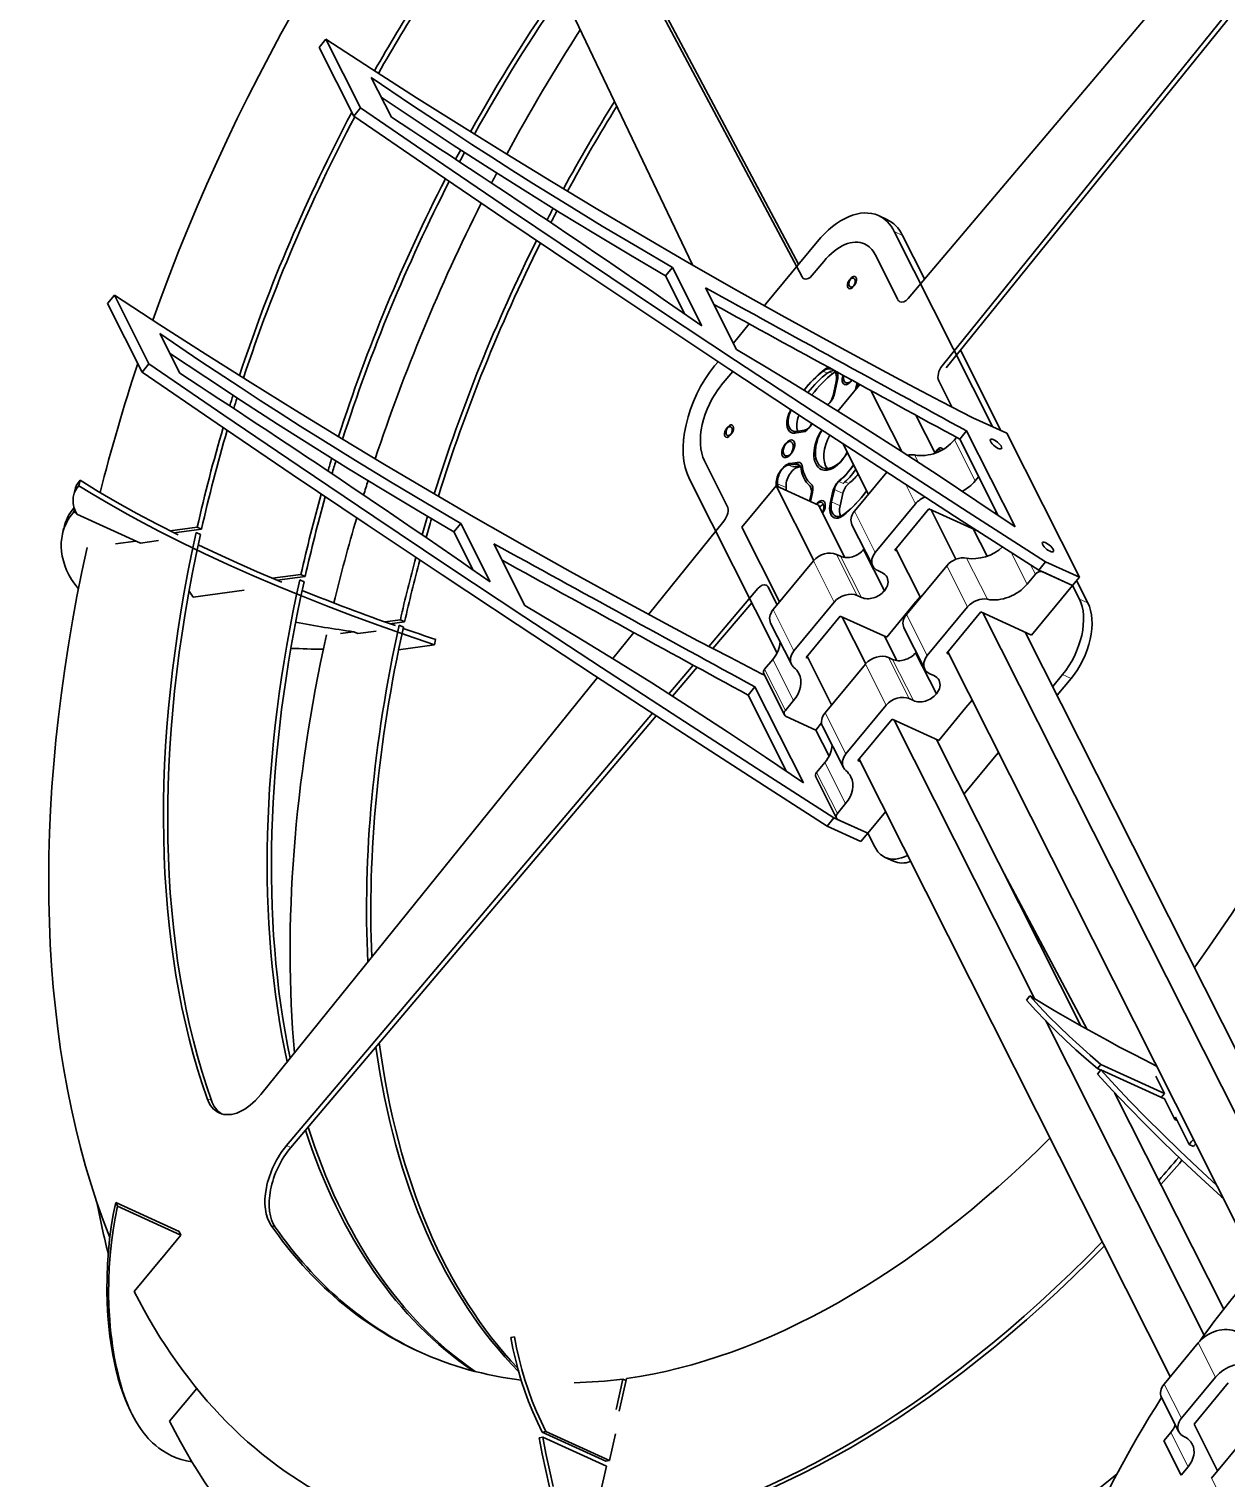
# Model space of a CAD drawing. Extents: x 95 to 1141, y 12 to 831.
# Drawn here: x 134.2 to 204.2, y 281 to 365.7 of the extents above; entities that cross this region are included whole.
import ezdxf

# ---------------------------------------------------------------- set-up
doc = ezdxf.new("R2010")
doc.units = 0

msp = doc.modelspace()

# ---------------------------------------------------------------- linework, layer by layer
at = {"color": 7, "lineweight": 35}
for p, q in [((185.598, 349.931), (213.15, 382.493)), ((187.585, 345.989), (214.654, 379.509)), ((187.832, 345.877), (214.901, 379.397)), ((179.404, 351.194), (166.137, 376.106)), ((179.202, 351.926), (166.384, 375.993)), ((172.999, 351.891), (163.168, 372.515)), ((189.977, 331.555), (208.154, 295.492)), ((192.449, 330.428), (209.391, 296.816)), ((187.918, 329.27), (206.105, 293.186)), ((167.455, 327.771), (147.773, 303.398)), ((170.656, 325.681), (149.277, 300.415)), ((170.877, 325.538), (149.524, 300.302)), ((182.732, 322.997), (200.92, 286.913)), ((193.648, 307.71), (202.949, 289.257))]:
    msp.add_line(p, q, dxfattribs=at)
at = {"color": 7, "lineweight": 35, "ltscale": 0.015652}
for p, q in [((151.185, 364.591), (151.584, 365.074)), ((171.427, 351.255), (171.826, 351.738)), ((138.82, 349.631), (139.219, 350.114)), ((140.841, 345.622), (141.24, 346.104)), ((188.619, 341.702), (189.018, 342.185)), ((159.062, 336.295), (159.461, 336.778)), ((193.235, 334.056), (193.634, 334.539)), ((176.254, 326.743), (176.653, 327.225)), ((180.87, 319.096), (181.269, 319.579)), ((182.848, 318.195), (183.247, 318.677)), ((200.947, 283.651), (200.548, 283.169)), ((201.958, 281.647), (201.559, 281.164))]:
    msp.add_line(p, q, dxfattribs=at)
at = {"color": 7, "lineweight": 35, "ltscale": 0.112246}
for p, q in [((151.584, 365.074), (153.605, 361.064)), ((139.219, 350.114), (141.24, 346.104)), ((138.82, 349.631), (140.841, 345.622))]:
    msp.add_line(p, q, dxfattribs=at)
at = {"color": 7, "lineweight": 35, "ltscale": 0.112247}
msp.add_line((151.185, 364.591), (153.206, 360.582), dxfattribs=at)
at = {"color": 7, "lineweight": 35, "ltscale": 0.065008}
for p, q in [((154.233, 362.841), (155.403, 360.519)), ((141.867, 347.882), (143.038, 345.56))]:
    msp.add_line(p, q, dxfattribs=at)
at = {"color": 7, "lineweight": 35, "ltscale": 0.015653}
for p, q in [((153.206, 360.582), (153.605, 361.064)), ((195.213, 333.154), (195.612, 333.637))]:
    msp.add_line(p, q, dxfattribs=at)
at = {"color": 7, "lineweight": 35, "ltscale": 0.013586}
for p, q in [((183.869, 354.771), (184.363, 354.546)), ((184.259, 317.262), (184.754, 317.037))]:
    msp.add_line(p, q, dxfattribs=at)
at = {"color": 7, "lineweight": 35, "ltscale": 0.117391}
msp.add_line((180.279, 353.229), (177.288, 349.609), dxfattribs=at)
at = {"color": 7, "lineweight": 13, "ltscale": 0.013586}
for p, q in [((184.786, 353.841), (185.281, 353.615)), ((177.977, 339.103), (178.471, 338.877)), ((181.133, 338.037), (181.628, 337.812)), ((181.293, 338.755), (181.788, 338.53)), ((195.614, 332.359), (196.108, 332.134)), ((194.63, 327.942), (195.124, 327.716))]:
    msp.add_line(p, q, dxfattribs=at)
at = {"color": 7, "lineweight": 35, "ltscale": 0.319275}
msp.add_line((184.786, 353.841), (190.535, 342.437), dxfattribs=at)
at = {"color": 7, "lineweight": 35, "ltscale": 0.071217}
msp.add_line((185.281, 353.615), (186.563, 351.072), dxfattribs=at)
at = {"color": 7, "lineweight": 35, "ltscale": 0.073907}
for p, q in [((185.004, 349.858), (183.673, 352.498)), ((175.032, 337.793), (173.701, 340.433))]:
    msp.add_line(p, q, dxfattribs=at)
at = {"color": 7, "lineweight": 35, "ltscale": 0.095409}
for p, q in [((171.826, 351.738), (173.544, 348.33)), ((159.461, 336.778), (161.178, 333.37))]:
    msp.add_line(p, q, dxfattribs=at)
at = {"color": 7, "lineweight": 35, "ltscale": 0.026165}
msp.add_line((180.002, 351.283), (180.669, 352.09), dxfattribs=at)
at = {"color": 7, "lineweight": 35, "ltscale": 0.062743}
for p, q in [((171.427, 351.255), (172.557, 349.014)), ((159.062, 336.295), (160.191, 334.054))]:
    msp.add_line(p, q, dxfattribs=at)
at = {"color": 7, "lineweight": 35, "ltscale": 0.101021}
for p, q in [((173.756, 350.554), (175.574, 346.946)), ((161.39, 335.594), (163.209, 331.986))]:
    msp.add_line(p, q, dxfattribs=at)
at = {"color": 7, "lineweight": 35, "ltscale": 0.003441}
msp.add_line((177.2, 349.503), (177.288, 349.609), dxfattribs=at)
at = {"color": 7, "lineweight": 35, "ltscale": 0.036608}
msp.add_line((175.389, 347.313), (176.322, 348.441), dxfattribs=at)
at = {"color": 7, "lineweight": 35, "ltscale": 0.131422}
msp.add_line((188.663, 346.906), (191.029, 342.211), dxfattribs=at)
at = {"color": 7, "lineweight": 35, "ltscale": 0.007894}
msp.add_line((174.296, 345.99), (174.497, 346.233), dxfattribs=at)
at = {"color": 7, "lineweight": 35, "ltscale": 0.026164}
msp.add_line((175.352, 345.658), (174.685, 344.851), dxfattribs=at)
at = {"color": 7, "lineweight": 13, "ltscale": 0.006793}
for p, q in [((180.632, 345.674), (180.879, 345.562)), ((178.62, 340.193), (178.867, 340.08)), ((144.638, 303.173), (144.885, 303.06)), ((149.277, 300.415), (149.524, 300.302))]:
    msp.add_line(p, q, dxfattribs=at)
at = {"color": 7, "lineweight": 13, "ltscale": 0.005691}
msp.add_line((181.004, 345.643), (181.211, 345.548), dxfattribs=at)
at = {"color": 7, "lineweight": 35, "ltscale": 0.018397}
for p, q in [((181.218, 344.251), (181.378, 344.97)), ((181.463, 345.069), (181.303, 344.35)), ((181.048, 337.938), (181.208, 338.656)), ((181.133, 338.037), (181.293, 338.755)), ((181.628, 337.812), (181.788, 338.53))]:
    msp.add_line(p, q, dxfattribs=at)
at = {"color": 7, "lineweight": 35, "ltscale": 0.050283}
msp.add_line((181.499, 343.348), (182.78, 344.898), dxfattribs=at)
at = {"color": 7, "lineweight": 35, "ltscale": 0.009964}
msp.add_line((182.532, 344.598), (182.619, 344.987), dxfattribs=at)
at = {"color": 7, "lineweight": 35, "ltscale": 0.006526}
msp.add_line((182.618, 344.702), (182.674, 344.957), dxfattribs=at)
at = {"color": 7, "lineweight": 35, "ltscale": 0.042652}
msp.add_line((187.395, 345.114), (188.163, 343.591), dxfattribs=at)
at = {"color": 7, "lineweight": 35, "ltscale": 0.099757}
msp.add_line((183.431, 344.542), (185.227, 340.979), dxfattribs=at)
at = {"color": 7, "lineweight": 35, "ltscale": 0.061946}
msp.add_line((186.061, 343.102), (187.176, 340.889), dxfattribs=at)
at = {"color": 7, "lineweight": 35, "ltscale": 0.012326}
for p, q in [((179.545, 342.224), (179.056, 342.157)), ((178.972, 342.058), (179.46, 342.124))]:
    msp.add_line(p, q, dxfattribs=at)
at = {"color": 7, "lineweight": 35, "ltscale": 0.157144}
for p, q in [((189.018, 342.185), (191.848, 336.572)), ((176.653, 327.225), (179.482, 321.612))]:
    msp.add_line(p, q, dxfattribs=at)
at = {"color": 7, "lineweight": 35, "ltscale": 0.054343}
for p, q in [((189.39, 342.958), (191.368, 342.057)), ((195.612, 333.637), (193.634, 334.539)), ((183.247, 318.677), (181.269, 319.579)), ((182.848, 318.195), (180.87, 319.096))]:
    msp.add_line(p, q, dxfattribs=at)
at = {"color": 7, "lineweight": 35, "ltscale": 0.083454}
msp.add_line((181.778, 341.452), (183.28, 338.471), dxfattribs=at)
at = {"color": 7, "lineweight": 35, "ltscale": 0.00467}
msp.add_line((188.423, 341.81), (188.304, 341.666), dxfattribs=at)
at = {"color": 7, "lineweight": 13, "ltscale": 0.067348}
for p, q in [((189.517, 339.26), (188.304, 341.666)), ((183.68, 335.082), (182.468, 337.487)), ((182.622, 332.566), (181.41, 334.972)), ((182.869, 332.454), (181.657, 334.859)), ((190.234, 332.347), (189.022, 334.753)), ((189.074, 331.904), (187.862, 334.31)), ((186.718, 329.054), (185.506, 331.46)), ((178.911, 326.43), (177.699, 328.835)), ((185.66, 326.539), (184.448, 328.945)), ((185.908, 326.426), (184.695, 328.832)), ((181.949, 320.402), (180.737, 322.808))]:
    msp.add_line(p, q, dxfattribs=at)
at = {"color": 7, "lineweight": 35, "ltscale": 0.12496}
msp.add_line((188.619, 341.702), (190.869, 337.239), dxfattribs=at)
at = {"color": 7, "lineweight": 35, "ltscale": 0.235717}
msp.add_line((191.368, 342.057), (195.612, 333.637), dxfattribs=at)
at = {"color": 7, "lineweight": 13, "ltscale": 0.012196}
msp.add_line((186.203, 340.345), (185.984, 340.78), dxfattribs=at)
at = {"color": 7, "lineweight": 35, "ltscale": 0.010678}
for p, q in [((178.62, 340.193), (179.043, 340.25)), ((178.704, 340.292), (179.128, 340.349))]:
    msp.add_line(p, q, dxfattribs=at)
at = {"color": 7, "lineweight": 35, "ltscale": 0.010579}
msp.add_line((178.867, 340.08), (179.286, 340.137), dxfattribs=at)
at = {"color": 7, "lineweight": 13, "ltscale": 0.00662}
msp.add_line((179.043, 340.25), (179.284, 340.14), dxfattribs=at)
at = {"color": 7, "lineweight": 13, "ltscale": 0.002727}
msp.add_line((179.1, 340.112), (179.199, 340.066), dxfattribs=at)
at = {"color": 7, "lineweight": 35, "ltscale": 0.002915}
msp.add_line((179.199, 340.066), (179.314, 340.082), dxfattribs=at)
at = {"color": 7, "lineweight": 35, "ltscale": 0.07414}
msp.add_line((182.468, 337.487), (184.357, 339.773), dxfattribs=at)
at = {"color": 7, "lineweight": 35, "ltscale": 0.008001}
for p, q in [((137.141, 338.986), (137.21, 339.299)), ((136.829, 338.393), (136.898, 338.706))]:
    msp.add_line(p, q, dxfattribs=at)
at = {"color": 7, "lineweight": 35, "ltscale": 0.284503}
msp.add_line((172.82, 339.364), (177.942, 329.201), dxfattribs=at)
at = {"color": 7, "lineweight": 35, "ltscale": 0.078261}
for p, q in [((175.893, 336.566), (177.887, 338.979)), ((186.815, 337.639), (184.821, 335.226)), ((179.635, 328.953), (181.63, 331.365)), ((189.853, 331.612), (187.859, 329.199)), ((182.673, 322.925), (184.668, 325.338)), ((202.559, 288.896), (200.565, 286.483)), ((203.57, 286.892), (201.575, 284.479)), ((204.312, 286.554), (202.317, 284.141)), ((205.329, 283.402), (203.335, 280.989))]:
    msp.add_line(p, q, dxfattribs=at)
at = {"color": 7, "lineweight": 35, "ltscale": 0.067929}
msp.add_line((180.36, 337.852), (177.887, 338.979), dxfattribs=at)
at = {"color": 7, "lineweight": 35, "ltscale": 0.122322}
msp.add_line((177.887, 338.979), (180.09, 334.61), dxfattribs=at)
at = {"color": 7, "lineweight": 13, "ltscale": 0.006792}
for p, q in [((181.553, 339.236), (181.801, 339.123)), ((148.376, 295.757), (148.623, 295.644))]:
    msp.add_line(p, q, dxfattribs=at)
at = {"color": 7, "lineweight": 13, "ltscale": 0.006178}
msp.add_line((181.908, 339.212), (182.133, 339.11), dxfattribs=at)
at = {"color": 7, "lineweight": 13, "ltscale": 0.031276}
msp.add_line((186.036, 337.932), (185.473, 339.049), dxfattribs=at)
at = {"color": 7, "lineweight": 35, "ltscale": 0.008137}
msp.add_line((189.724, 339.511), (189.517, 339.26), dxfattribs=at)
at = {"color": 7, "lineweight": 35, "ltscale": 0.010164}
msp.add_line((179.934, 338.483), (179.845, 338.086), dxfattribs=at)
at = {"color": 7, "lineweight": 35, "ltscale": 0.013365}
msp.add_line((180.018, 338.582), (179.902, 338.06), dxfattribs=at)
at = {"color": 7, "lineweight": 35, "ltscale": 0.092447}
for p, q in [((183.68, 335.082), (186.036, 337.932)), ((180.074, 334.592), (177.718, 331.741)), ((185.506, 331.46), (187.862, 334.31)), ((186.718, 329.054), (189.074, 331.904)), ((183.112, 328.564), (180.756, 325.714))]:
    msp.add_line(p, q, dxfattribs=at)
at = {"color": 7, "lineweight": 35, "ltscale": 0.004661}
msp.add_line((136.85, 337.451), (136.891, 337.633), dxfattribs=at)
at = {"color": 7, "lineweight": 35, "ltscale": 0.004017}
msp.add_line((136.996, 337.384), (136.85, 337.451), dxfattribs=at)
at = {"color": 7, "lineweight": 35, "ltscale": 0.101893}
for p, q in [((140.736, 335.633), (137.028, 337.323)), ((200.58, 303.469), (196.872, 305.159)), ((200.582, 303.147), (196.873, 304.838)), ((143.008, 295.393), (139.299, 297.084)), ((143.109, 295.192), (139.4, 296.883)), ((167.934, 281.982), (164.226, 283.672)), ((167.971, 281.684), (164.262, 283.375)), ((168.147, 282.011), (164.438, 283.701))]:
    msp.add_line(p, q, dxfattribs=at)
at = {"color": 7, "lineweight": 35, "ltscale": 0.085665}
msp.add_line((180.36, 337.852), (181.902, 334.792), dxfattribs=at)
at = {"color": 7, "lineweight": 35, "ltscale": 0.078898}
msp.add_line((186.815, 337.639), (189.687, 336.33), dxfattribs=at)
at = {"color": 7, "lineweight": 35, "ltscale": 0.081036}
msp.add_line((186.939, 337.583), (188.398, 334.688), dxfattribs=at)
at = {"color": 7, "lineweight": 35, "ltscale": 0.003084}
msp.add_line((190.677, 337.369), (190.756, 337.465), dxfattribs=at)
at = {"color": 7, "lineweight": 35, "ltscale": 0.008}
for p, q in [((136.185, 336.162), (136.254, 336.474)), ((157.924, 329.683), (157.993, 329.995))]:
    msp.add_line(p, q, dxfattribs=at)
at = {"color": 7, "lineweight": 35, "ltscale": 0.040094}
msp.add_line((144.065, 336.559), (142.476, 336.343), dxfattribs=at)
at = {"color": 7, "lineweight": 35, "ltscale": 0.04058}
msp.add_line((144.313, 336.446), (142.704, 336.228), dxfattribs=at)
at = {"color": 7, "lineweight": 35, "ltscale": 0.006793}
for p, q in [((143.996, 336.246), (144.243, 336.134)), ((150.123, 333.797), (150.37, 333.685)), ((183.828, 334.025), (184.075, 333.912)), ((150.053, 333.485), (150.3, 333.372)), ((182.622, 332.566), (182.869, 332.454)), ((155.933, 331.149), (156.18, 331.036)), ((153.453, 330.338), (153.206, 330.45)), ((186.866, 327.998), (187.113, 327.885)), ((185.66, 326.539), (185.908, 326.426))]:
    msp.add_line(p, q, dxfattribs=at)
at = {"color": 7, "lineweight": 35, "ltscale": 0.006792}
for p, q in [((144.065, 336.559), (144.313, 336.446)), ((181.41, 334.972), (181.657, 334.859)), ((155.863, 330.836), (156.11, 330.723)), ((184.448, 328.945), (184.695, 328.832)), ((202.027, 300.479), (202.274, 300.366))]:
    msp.add_line(p, q, dxfattribs=at)
at = {"color": 7, "lineweight": 35, "ltscale": 0.175286}
msp.add_line((174.842, 336.918), (170.437, 331.464), dxfattribs=at)
at = {"color": 7, "lineweight": 35, "ltscale": 0.122311}
msp.add_line((175.893, 336.566), (178.095, 332.197), dxfattribs=at)
at = {"color": 7, "lineweight": 35, "ltscale": 0.067347}
for p, q in [((183.533, 334.299), (182.321, 336.704)), ((178.38, 325.585), (177.167, 327.99))]:
    msp.add_line(p, q, dxfattribs=at)
at = {"color": 7, "lineweight": 35, "ltscale": 0.044613}
msp.add_line((189.411, 336.455), (190.214, 334.862), dxfattribs=at)
at = {"color": 7, "lineweight": 35, "ltscale": 0.030176}
msp.add_line((139.284, 335.587), (140.48, 335.749), dxfattribs=at)
at = {"color": 7, "lineweight": 35, "ltscale": 0.026803}
for p, q in [((141.799, 335.777), (140.736, 335.633)), ((154.516, 330.482), (153.453, 330.338))]:
    msp.add_line(p, q, dxfattribs=at)
at = {"color": 7, "lineweight": 13, "ltscale": 0.067347}
for p, q in [((181.287, 332.186), (180.074, 334.592)), ((178.931, 329.336), (177.718, 331.741)), ((178.43, 325.848), (177.218, 328.253)), ((184.325, 326.159), (183.112, 328.564)), ((181.969, 323.308), (180.756, 325.714)), ((181.468, 319.82), (180.256, 322.226))]:
    msp.add_line(p, q, dxfattribs=at)
at = {"color": 7, "lineweight": 35, "ltscale": 0.067348}
for p, q in [((184.214, 332.845), (183.001, 335.251)), ((178.779, 328.548), (177.567, 330.953)), ((186.571, 328.271), (185.359, 330.677)), ((187.252, 326.817), (186.04, 329.223)), ((181.818, 322.52), (180.605, 324.926)), ((181.418, 319.557), (180.205, 321.963))]:
    msp.add_line(p, q, dxfattribs=at)
at = {"color": 7, "lineweight": 35, "ltscale": 0.003396}
for p, q in [((184.944, 335.17), (184.821, 335.226)), ((179.635, 328.953), (179.759, 328.896)), ((187.982, 329.142), (187.859, 329.199))]:
    msp.add_line(p, q, dxfattribs=at)
at = {"color": 7, "lineweight": 35, "ltscale": 0.079913}
for p, q in [((184.88, 335.298), (186.318, 332.443)), ((179.694, 329.024), (181.133, 326.17))]:
    msp.add_line(p, q, dxfattribs=at)
at = {"color": 7, "lineweight": 13, "ltscale": 0.051996}
msp.add_line((192.555, 333.233), (191.619, 335.09), dxfattribs=at)
at = {"color": 7, "lineweight": 35, "ltscale": 0.041748}
msp.add_line((150.123, 333.797), (148.468, 333.573), dxfattribs=at)
at = {"color": 7, "lineweight": 35, "ltscale": 0.041358}
msp.add_line((150.37, 333.685), (148.731, 333.462), dxfattribs=at)
at = {"color": 7, "lineweight": 35, "ltscale": 0.018879}
for p, q in [((193.036, 333.815), (192.555, 333.233)), ((177.218, 328.253), (177.699, 328.835)), ((180.256, 322.226), (180.737, 322.808))]:
    msp.add_line(p, q, dxfattribs=at)
at = {"color": 7, "lineweight": 13, "ltscale": 0.015224}
msp.add_line((193.036, 333.815), (192.762, 334.359), dxfattribs=at)
at = {"color": 7, "lineweight": 35, "ltscale": 0.054344}
msp.add_line((195.213, 333.154), (193.235, 334.056), dxfattribs=at)
at = {"color": 7, "lineweight": 35, "ltscale": 0.04755}
for p, q in [((195.213, 333.154), (193.482, 333.943)), ((180.209, 324.705), (178.478, 325.494)), ((183.247, 318.677), (181.516, 319.466))]:
    msp.add_line(p, q, dxfattribs=at)
at = {"color": 7, "lineweight": 35, "ltscale": 0.010858}
msp.add_line((143.819, 332.467), (143.58, 332.829), dxfattribs=at)
at = {"color": 7, "lineweight": 35, "ltscale": 0.075049}
msp.add_line((146.793, 332.871), (143.819, 332.467), dxfattribs=at)
at = {"color": 7, "lineweight": 35, "ltscale": 0.110962}
msp.add_line((176.829, 332.977), (173.962, 329.588), dxfattribs=at)
at = {"color": 7, "lineweight": 35, "ltscale": 0.028969}
msp.add_line((177.423, 333.05), (177.944, 332.015), dxfattribs=at)
at = {"color": 7, "lineweight": 35, "ltscale": 0.093913}
msp.add_line((192.82, 330.259), (195.213, 333.154), dxfattribs=at)
at = {"color": 7, "lineweight": 35, "ltscale": 0.022255}
msp.add_line((195.213, 333.154), (195.614, 332.359), dxfattribs=at)
at = {"color": 7, "lineweight": 35, "ltscale": 0.036581}
msp.add_line((195.45, 333.441), (196.108, 332.134), dxfattribs=at)
at = {"color": 7, "lineweight": 35, "ltscale": 0.087576}
msp.add_line((176.462, 332.138), (174.199, 329.464), dxfattribs=at)
at = {"color": 7, "lineweight": 35, "ltscale": 0.092448}
for p, q in [((181.287, 332.186), (178.931, 329.336)), ((184.325, 326.159), (181.969, 323.308))]:
    msp.add_line(p, q, dxfattribs=at)
at = {"color": 7, "lineweight": 35, "ltscale": 0.062609}
for p, q in [((184.349, 330.126), (185.945, 332.056)), ((187.387, 324.098), (188.983, 326.028)), ((140.379, 291.89), (141.974, 293.82))]:
    msp.add_line(p, q, dxfattribs=at)
at = {"color": 7, "lineweight": 35, "ltscale": 0.013871}
for p, q in [((186.298, 332.484), (185.945, 332.056)), ((189.336, 326.456), (188.983, 326.028))]:
    msp.add_line(p, q, dxfattribs=at)
at = {"color": 7, "lineweight": 35, "ltscale": 0.022959}
msp.add_line((155.933, 331.149), (155.023, 331.025), dxfattribs=at)
at = {"color": 7, "lineweight": 35, "ltscale": 0.074722}
for p, q in [((184.349, 330.126), (181.63, 331.365)), ((187.387, 324.098), (184.668, 325.338))]:
    msp.add_line(p, q, dxfattribs=at)
at = {"color": 7, "lineweight": 35, "ltscale": 0.076344}
msp.add_line((181.753, 331.309), (183.128, 328.582), dxfattribs=at)
at = {"color": 7, "lineweight": 35, "ltscale": 0.081515}
msp.add_line((189.853, 331.612), (192.82, 330.259), dxfattribs=at)
at = {"color": 7, "lineweight": 35, "ltscale": 0.019212}
msp.add_line((152.426, 330.35), (153.187, 330.453), dxfattribs=at)
at = {"color": 7, "lineweight": 35, "ltscale": 0.021739}
msp.add_line((156.18, 331.036), (155.318, 330.919), dxfattribs=at)
at = {"color": 7, "lineweight": 35, "ltscale": 0.048877}
msp.add_line((169.577, 330.398), (168.348, 328.877), dxfattribs=at)
at = {"color": 7, "lineweight": 35, "ltscale": 0.052871}
msp.add_line((157.924, 329.683), (155.828, 329.398), dxfattribs=at)
at = {"color": 7, "lineweight": 35, "ltscale": 0.039687}
msp.add_line((184.225, 330.182), (184.94, 328.764), dxfattribs=at)
at = {"color": 7, "lineweight": 35, "ltscale": 0.055095}
msp.add_line((173.041, 328.5), (171.618, 326.818), dxfattribs=at)
at = {"color": 7, "lineweight": 35, "ltscale": 0.055546}
msp.add_line((173.275, 328.372), (171.84, 326.676), dxfattribs=at)
at = {"color": 7, "lineweight": 35, "ltscale": 0.00493}
msp.add_line((177.025, 327.998), (177.204, 327.917), dxfattribs=at)
at = {"color": 7, "lineweight": 35, "ltscale": 0.022615}
msp.add_line((194.63, 327.942), (194.054, 327.245), dxfattribs=at)
at = {"color": 7, "lineweight": 35, "ltscale": 0.031898}
msp.add_line((195.124, 327.716), (194.311, 326.733), dxfattribs=at)
at = {"color": 7, "lineweight": 35, "ltscale": 0.124961}
msp.add_line((176.254, 326.743), (178.504, 322.279), dxfattribs=at)
at = {"color": 7, "lineweight": 35, "ltscale": 0.018878}
for p, q in [((178.43, 325.848), (178.911, 326.43)), ((181.468, 319.82), (181.949, 320.402))]:
    msp.add_line(p, q, dxfattribs=at)
at = {"color": 7, "lineweight": 35, "ltscale": 0.456243}
msp.add_line((184.791, 325.282), (193.005, 308.985), dxfattribs=at)
at = {"color": 7, "lineweight": 35, "ltscale": 0.013349}
msp.add_line((180.549, 325.116), (180.209, 324.705), dxfattribs=at)
at = {"color": 7, "lineweight": 35, "ltscale": 0.042852}
msp.add_line((180.209, 324.705), (180.98, 323.174), dxfattribs=at)
msp.add_line((180.209, 324.705), (180.98, 323.174), dxfattribs=at)
at = {"color": 7, "lineweight": 35, "ltscale": 0.468478}
msp.add_line((187.264, 324.155), (195.698, 307.421), dxfattribs=at)
at = {"color": 7, "lineweight": 35, "ltscale": 0.003397}
msp.add_line((182.673, 322.925), (182.797, 322.869), dxfattribs=at)
at = {"color": 7, "lineweight": 35, "ltscale": 0.069571}
msp.add_line((188.868, 320.971), (190.641, 323.116), dxfattribs=at)
at = {"color": 7, "lineweight": 35, "ltscale": 0.009229}
msp.add_line((190.876, 323.401), (190.641, 323.116), dxfattribs=at)
at = {"color": 7, "lineweight": 35, "ltscale": 0.040533}
msp.add_line((184.28, 319.927), (183.247, 318.677), dxfattribs=at)
at = {"color": 7, "lineweight": 35, "ltscale": 0.022256}
msp.add_line((183.247, 318.677), (183.647, 317.882), dxfattribs=at)
at = {"color": 7, "lineweight": 35, "ltscale": 0.266395}
msp.add_line((191.063, 316.616), (196.072, 307.211), dxfattribs=at)
at = {"color": 7, "lineweight": 35, "ltscale": 0.007826}
for p, q in [((192.709, 309.162), (192.51, 308.921)), ((196.872, 305.159), (196.672, 304.918)), ((196.873, 304.838), (196.674, 304.597))]:
    msp.add_line(p, q, dxfattribs=at)
at = {"color": 7, "lineweight": 35, "ltscale": 0.005323}
msp.add_line((196.866, 304.83), (196.672, 304.918), dxfattribs=at)
at = {"color": 7, "lineweight": 35, "ltscale": 0.028061}
msp.add_line((200.075, 304.471), (200.58, 303.469), dxfattribs=at)
at = {"color": 7, "lineweight": 35, "ltscale": 0.354159}
msp.add_line((197.669, 303.509), (204.046, 290.859), dxfattribs=at)
at = {"color": 7, "lineweight": 35, "ltscale": 0.00755}
msp.add_line((200.58, 303.469), (200.388, 303.236), dxfattribs=at)
at = {"color": 7, "lineweight": 35, "ltscale": 0.03366}
msp.add_line((201.188, 301.945), (200.582, 303.147), dxfattribs=at)
at = {"color": 7, "lineweight": 35, "ltscale": 0.002443}
msp.add_line((201.156, 302.007), (201.218, 302.083), dxfattribs=at)
at = {"color": 7, "lineweight": 35, "ltscale": 0.003576}
msp.add_line((201.318, 301.886), (201.188, 301.945), dxfattribs=at)
at = {"color": 7, "lineweight": 35, "ltscale": 0.044899}
msp.add_line((202.027, 300.479), (201.218, 302.083), dxfattribs=at)
at = {"color": 7, "lineweight": 35, "ltscale": 0.005612}
for p, q in [((139.4, 296.883), (139.299, 297.084)), ((143.109, 295.192), (143.008, 295.393)), ((140.267, 284.692), (140.166, 284.893))]:
    msp.add_line(p, q, dxfattribs=at)
at = {"color": 7, "lineweight": 35, "ltscale": 0.046937}
msp.add_line((141.912, 293.745), (143.109, 295.192), dxfattribs=at)
at = {"color": 7, "lineweight": 35, "ltscale": 0.005361}
for p, q in [((162.603, 289.231), (162.39, 289.202)), ((164.262, 283.375), (164.05, 283.346)), ((164.438, 283.701), (164.226, 283.672)), ((168.147, 282.011), (167.934, 281.982))]:
    msp.add_line(p, q, dxfattribs=at)
at = {"color": 7, "lineweight": 13, "ltscale": 0.056123}
for p, q in [((202.559, 288.896), (203.57, 286.892)), ((200.565, 286.483), (201.575, 284.479)), ((203.335, 280.989), (204.345, 278.984))]:
    msp.add_line(p, q, dxfattribs=at)
at = {"color": 7, "lineweight": 35, "ltscale": 0.045428}
msp.add_line((168.931, 286.775), (168.536, 285.002), dxfattribs=at)
at = {"color": 7, "lineweight": 35, "ltscale": 0.048898}
msp.add_line((168.718, 284.895), (169.144, 286.804), dxfattribs=at)
at = {"color": 7, "lineweight": 35, "ltscale": 0.00514}
msp.add_line((168.931, 286.775), (169.118, 286.69), dxfattribs=at)
at = {"color": 7, "lineweight": 35, "ltscale": 0.062172}
msp.add_line((142.447, 284.303), (144.032, 286.219), dxfattribs=at)
at = {"color": 7, "lineweight": 35, "ltscale": 0.056123}
for p, q in [((200.414, 285.695), (201.424, 283.691)), ((200.548, 283.169), (201.559, 281.164))]:
    msp.add_line(p, q, dxfattribs=at)
at = {"color": 7, "lineweight": 35, "ltscale": 0.076224}
msp.add_line((202.317, 284.141), (203.689, 281.418), dxfattribs=at)
at = {"color": 7, "lineweight": 35, "ltscale": 0.040003}
msp.add_line((168.495, 283.572), (168.147, 282.011), dxfattribs=at)
at = {"color": 7, "lineweight": 13, "ltscale": 0.056124}
msp.add_line((200.947, 283.651), (201.958, 281.647), dxfattribs=at)
at = {"color": 7, "lineweight": 35, "ltscale": 0.047984}
msp.add_line((167.554, 279.81), (167.971, 281.684), dxfattribs=at)
at = {"color": 7, "lineweight": 35}
for points in [[(189.39, 342.958), (187.539, 343.915), (185.684, 344.887), (183.824, 345.875), (182.427, 346.626), (181.027, 347.386), (178.22, 348.933), (175.404, 350.516), (172.578, 352.134), (169.982, 353.647), (167.378, 355.19), (164.765, 356.763), (162.145, 358.365), (159.517, 359.998), (156.88, 361.66), (154.236, 363.352), (151.584, 365.074)], [(171.826, 351.738), (169.779, 352.936), (167.728, 354.161), (165.674, 355.414), (163.615, 356.694), (162.447, 357.432), (161.278, 358.178), (160.107, 358.933), (158.934, 359.698), (156.586, 361.252), (154.233, 362.841)], [(171.427, 351.255), (169.38, 352.453), (167.329, 353.679), (165.275, 354.932), (163.216, 356.212), (161.121, 357.54), (159.021, 358.897), (156.918, 360.282), (154.811, 361.695)], [(193.634, 334.539), (189.106, 337.442), (184.577, 340.372), (180.047, 343.326), (175.516, 346.306), (171.136, 349.211), (166.755, 352.138), (162.372, 355.09), (157.989, 358.065), (153.605, 361.064)], [(193.235, 334.056), (188.707, 336.96), (184.178, 339.889), (179.648, 342.844), (175.117, 345.824), (170.737, 348.728), (166.356, 351.656), (161.974, 354.607), (157.59, 357.583), (153.206, 360.582)], [(177.025, 327.998), (175.174, 328.955), (173.319, 329.927), (171.459, 330.915), (170.062, 331.666), (168.662, 332.426), (165.855, 333.973), (163.039, 335.556), (160.213, 337.174), (157.617, 338.687), (155.012, 340.23), (152.4, 341.803), (149.78, 343.405), (147.151, 345.038), (144.515, 346.7), (141.871, 348.392), (139.219, 350.114)], [(159.461, 336.778), (157.414, 337.976), (155.363, 339.202), (153.308, 340.454), (151.25, 341.735), (150.082, 342.472), (148.913, 343.218), (147.741, 343.973), (146.569, 344.738), (144.22, 346.292), (141.867, 347.882)], [(159.062, 336.295), (157.015, 337.494), (154.964, 338.719), (152.909, 339.972), (150.851, 341.252), (148.755, 342.581), (146.656, 343.937), (144.553, 345.322), (142.445, 346.735)], [(191.848, 336.572), (189.625, 338.079), (187.407, 339.555), (185.194, 341), (182.985, 342.414), (180.78, 343.796), (179.042, 344.865), (177.307, 345.915), (175.574, 346.946)], [(180.87, 319.096), (176.342, 322), (171.813, 324.929), (167.283, 327.884), (162.751, 330.864), (158.371, 333.768), (153.99, 336.696), (149.608, 339.647), (145.225, 342.623), (140.841, 345.622)], [(181.269, 319.579), (176.741, 322.483), (172.212, 325.412), (167.682, 328.367), (163.15, 331.347), (158.77, 334.251), (154.389, 337.178), (150.007, 340.13), (145.624, 343.105), (141.24, 346.104)], [(136.829, 338.393), (136.874, 338.549), (136.942, 338.699), (137.03, 338.845), (137.141, 338.986)], [(136.898, 338.706), (136.944, 338.861), (137.011, 339.011), (137.1, 339.157), (137.21, 339.299)], [(157.924, 329.683), (156.29, 330.241), (154.695, 330.805), (153.139, 331.377), (151.622, 331.955), (150.144, 332.54), (148.706, 333.131), (147.252, 333.753), (145.84, 334.382), (144.47, 335.018), (143.143, 335.661), (141.858, 336.312), (140.615, 336.97), (140.01, 337.301), (139.415, 337.635), (138.638, 338.082), (137.88, 338.533), (137.141, 338.986)], [(142.95, 336.104), (141.724, 336.73), (140.537, 337.362), (139.389, 338.001), (138.28, 338.647), (137.21, 339.299)], [(137.028, 337.323), (136.928, 337.534), (136.857, 337.74), (136.832, 337.84), (136.814, 337.939), (136.802, 338.068), (136.802, 338.195), (136.814, 338.318), (136.829, 338.393)], [(137.116, 332.956), (136.9, 333.227), (136.714, 333.501), (136.556, 333.774), (136.425, 334.048), (136.319, 334.319), (136.236, 334.587), (136.172, 334.866), (136.132, 335.139), (136.114, 335.405), (136.117, 335.665), (136.141, 335.917), (136.185, 336.162)], [(149.013, 333.344), (147.566, 333.959), (146.386, 334.479), (145.235, 335.004), (144.113, 335.534)], [(179.482, 321.612), (177.26, 323.12), (175.042, 324.596), (172.828, 326.04), (170.619, 327.454), (168.415, 328.836), (166.677, 329.905), (164.941, 330.955), (163.209, 331.986)], [(196.872, 305.159), (196.232, 305.707), (195.61, 306.259), (195.006, 306.817), (194.419, 307.38), (193.83, 307.968), (193.26, 308.563), (192.709, 309.162)], [(200.118, 305.064), (199.409, 305.424), (198.693, 305.794), (197.962, 306.179), (197.225, 306.576), (195.743, 307.396), (194.238, 308.258), (192.709, 309.162)], [(196.672, 304.918), (196.033, 305.465), (195.411, 306.018), (194.807, 306.576), (194.22, 307.139), (193.631, 307.727), (193.061, 308.321), (192.51, 308.921)], [(204.01, 297.343), (203.897, 297.444), (202.728, 298.506), (201.594, 299.567), (200.504, 300.617), (199.464, 301.649), (198.478, 302.657), (197.548, 303.64), (196.674, 304.597)], [(203.622, 298.112), (202.532, 299.114), (201.475, 300.112), (200.46, 301.098), (199.489, 302.066), (198.567, 303.013), (197.695, 303.937), (196.873, 304.838)], [(140.166, 284.893), (140.064, 285.103), (139.966, 285.318), (139.865, 285.558), (139.769, 285.805), (139.6, 286.29), (139.449, 286.792), (139.329, 287.249), (139.222, 287.716), (139.129, 288.189), (139.066, 288.548), (139.01, 288.91), (138.96, 289.283), (138.916, 289.657), (138.877, 290.049), (138.845, 290.441), (138.801, 291.208), (138.782, 291.972), (138.788, 292.729), (138.816, 293.48), (138.867, 294.221), (138.942, 294.953), (139.038, 295.674), (139.157, 296.384), (139.299, 297.084)], [(140.267, 284.692), (140.165, 284.902), (140.067, 285.117), (139.966, 285.358), (139.87, 285.604), (139.701, 286.09), (139.55, 286.591), (139.43, 287.049), (139.324, 287.515), (139.23, 287.989), (139.167, 288.348), (139.111, 288.709), (139.061, 289.082), (139.017, 289.457), (138.978, 289.848), (138.946, 290.24), (138.902, 291.007), (138.883, 291.771), (138.889, 292.529), (138.917, 293.279), (138.968, 294.021), (139.043, 294.752), (139.139, 295.473), (139.258, 296.184), (139.4, 296.883)], [(164.226, 283.672), (163.938, 284.258), (163.67, 284.852), (163.423, 285.456), (163.197, 286.069), (162.992, 286.692), (162.812, 287.306), (162.652, 287.929), (162.511, 288.561), (162.39, 289.202)], [(164.438, 283.701), (164.15, 284.286), (163.883, 284.881), (163.636, 285.485), (163.41, 286.098), (163.204, 286.721), (163.025, 287.335), (162.865, 287.958), (162.724, 288.59), (162.603, 289.231)], [(143.752, 281.941), (143.432, 281.998), (143.124, 282.076), (142.83, 282.175), (142.548, 282.293), (142.278, 282.432), (142.021, 282.59), (141.824, 282.73), (141.635, 282.881), (141.454, 283.043), (141.324, 283.171), (141.198, 283.305), (141.074, 283.447), (140.954, 283.595), (140.786, 283.82), (140.628, 284.056), (140.477, 284.303), (140.37, 284.495), (140.267, 284.692)], [(164.654, 280.456), (164.425, 281.433), (164.224, 282.396), (164.05, 283.346)], [(164.867, 280.485), (164.638, 281.461), (164.436, 282.425), (164.262, 283.375)]]:
    msp.add_lwpolyline(points, dxfattribs=at)
for centre, radius, start, end in [((-227.876, -229.442), 703.532, 55.209543, 56.989524), ((3584.051, 6551.981), 7077.274, 241.1926706, 241.3335911), ((3582.856, 6550.046), 7075.618, 241.2008669, 241.3336048), ((-240.241, -244.402), 703.532, 55.209543, 56.989524), ((3571.686, 6537.021), 7077.274, 241.1926706, 241.3335911), ((3570.491, 6535.086), 7075.618, 241.2008669, 241.3336048), ((199.84, 456.243), 132.997, 248.07924, 250.58887), ((162.416, 397.375), 67.555, 259.24693, 262.16437), ((207.809, 478.541), 156.676, 250.72634, 251.46085), ((152.568, 404.663), 75.245, 267.68792, 269.13617)]:
    msp.add_arc(centre, radius, start, end, dxfattribs=at)
for centre, major_axis, ratio, start_param, end_param in [((181.213, 341.454), (-28.346, -62.177), 0.579254, 3.553969, 4.858312), ((181.213, 341.454), (-24.198, -53.078), 0.579254, 4.383215, 4.562645), ((181.461, 341.341), (-24.198, -53.078), 0.579254, 4.383215, 4.56332), ((187.271, 338.693), (-24.198, -53.078), 0.579254, 4.405392, 4.578401), ((187.518, 338.58), (-24.198, -53.078), 0.579254, 4.408946, 4.579013), ((193.081, 336.044), (-26.963, -59.143), 0.579254, 4.465599, 4.597104), ((181.213, 341.454), (-24.198, -53.078), 0.579254, 4.610327, 4.898113), ((193.081, 336.044), (-24.198, -53.078), 0.579254, 4.489508, 4.591911), ((193.328, 335.931), (-24.198, -53.078), 0.579254, 4.49312, 4.59245), ((181.461, 341.341), (-24.198, -53.078), 0.579254, 4.613232, 4.898755), ((187.271, 338.693), (-24.198, -53.078), 0.579254, 4.599208, 4.609985), ((187.518, 338.58), (-24.198, -53.078), 0.579254, 4.5999, 4.61071), ((187.271, 338.693), (-24.198, -53.078), 0.579254, 4.63214, 4.91301), ((187.518, 338.58), (-24.198, -53.078), 0.579254, 4.632934, 4.91358), ((193.081, 336.044), (-26.963, -59.143), 0.579254, 4.616417, 4.626572), ((193.081, 336.044), (-26.963, -59.143), 0.579254, 4.646936, 4.896678), ((193.081, 336.044), (-24.198, -53.078), 0.579254, 4.614285, 4.627494), ((193.328, 335.931), (-24.198, -53.078), 0.579254, 4.614872, 4.628261), ((181.795, 350.222), (-2.074, -4.549), 0.579254, 3.141612, 4.277321), ((181.795, 350.222), (-2.074, -4.549), 0.579254, 2.706525, 3.141612), ((182.289, 349.996), (-2.074, -4.549), 0.579254, 2.706525, 3.141612), ((193.081, 336.044), (-24.198, -53.078), 0.579254, 4.650549, 4.925563), ((193.328, 335.931), (-24.198, -53.078), 0.579254, 4.651322, 4.926063), ((181.679, 350.085), (-1.383, -3.033), 0.579254, 3.141612, 4.277321), ((181.679, 350.085), (-1.383, -3.033), 0.579254, 2.706525, 3.141612), ((179.8, 351.684), (-0.277, -0.607), 0.579254, 5.865571, 6.283168), ((179.8, 351.684), (-0.277, -0.607), 0.579254, 6.283168, 7.418914), ((182.277, 350.809), (-0.138, -0.303), 0.579254, 5.062719, 6.283163), ((182.277, 350.809), (-0.138, -0.303), 0.579254, 3.14157, 5.062719), ((182.362, 350.908), (-0.138, -0.303), 0.579254, 5.062719, 6.283163), ((182.277, 350.809), (-0.138, -0.303), 0.579254, 6.283163, 9.424756), ((182.362, 350.908), (-0.138, -0.303), 0.579254, 3.14157, 5.062719), ((182.362, 350.908), (-0.138, -0.303), 0.579254, 6.283163, 9.424756), ((185.403, 350.34), (-0.277, -0.607), 0.579254, 5.848117, 6.283215), ((185.403, 350.34), (-0.277, -0.607), 0.579254, 0.000029, 1.118275), ((181.213, 341.454), (-28.346, -62.177), 0.579254, 4.897878, 5.015189), ((175.812, 342.983), (-2.074, -4.549), 0.579254, 4.277321, 5.848117), ((175.15, 346.059), (-0.277, -0.607), 0.579254, 1.135728, 1.150691), ((181.213, 341.454), (-2.212, -4.853), 0.579254, 3.971652, 4.300547), ((181.298, 341.553), (-2.212, -4.853), 0.579254, 3.971652, 4.326167), ((181.461, 341.341), (-2.212, -4.853), 0.579254, 3.971652, 4.307193), ((181.793, 341.328), (-2.212, -4.853), 0.579254, 3.971652, 4.339413), ((180.741, 344.883), (-0.415, -0.91), 0.579254, 3.193865, 3.971652), ((180.826, 344.982), (-0.415, -0.91), 0.579254, 3.619239, 3.971652), ((180.988, 344.77), (-0.415, -0.91), 0.579254, 3.378092, 3.971652), ((181.32, 344.757), (-0.415, -0.91), 0.579254, 3.794472, 3.971652), ((180.741, 344.883), (-0.415, -0.91), 0.579254, 1.921127, 3.00403), ((180.826, 344.982), (-0.415, -0.91), 0.579254, 1.921127, 2.578251), ((187.794, 345.597), (-0.277, -0.607), 0.579254, 4.294774, 5.848117), ((181.213, 341.454), (-24.198, -53.078), 0.579254, 1.241623, 1.918269), ((175.696, 342.846), (-1.383, -3.033), 0.579254, 4.277321, 5.848117), ((182.083, 345.358), (-0.207, -0.455), 0.579254, 4.807045, 6.283199), ((182.168, 345.458), (-0.207, -0.455), 0.579254, 5.073119, 6.283163), ((182.083, 345.358), (-0.207, -0.455), 0.579254, 0.000014, 1.391097), ((182.168, 345.458), (-0.207, -0.455), 0.579254, 6.283163, 7.407859), ((181.213, 341.454), (-24.198, -53.078), 0.579254, 4.919319, 4.930535), ((181.461, 341.341), (-24.198, -53.078), 0.579254, 4.920061, 4.931288), ((180.793, 344.194), (-0.277, -0.607), 0.579254, 0.948624, 1.921127), ((180.878, 344.293), (-0.277, -0.607), 0.579254, 0.846648, 1.921127), ((179.181, 342.995), (-0.415, -0.91), 0.579254, 4.582991, 6.283198), ((179.265, 343.094), (-0.415, -0.91), 0.579254, 4.623112, 6.283198), ((181.213, 341.454), (-2.212, -4.853), 0.579254, 4.566089, 4.582991), ((179.76, 342.869), (-0.415, -0.91), 0.579254, 4.706547, 5.807855), ((181.298, 341.553), (-1.175, -2.578), 0.579254, 3.98824, 4.020428), ((181.213, 341.454), (-24.198, -53.078), 0.579254, 4.95365, 5.059862), ((181.461, 341.341), (-24.198, -53.078), 0.579254, 4.954493, 5.059862), ((175.097, 342.122), (-0.138, -0.303), 0.579254, 3.491923, 6.283199), ((175.182, 342.221), (-0.138, -0.303), 0.579254, 3.491923, 6.283199), ((175.097, 342.122), (-0.138, -0.303), 0.579254, 0.000014, 3.141606), ((175.182, 342.221), (-0.138, -0.303), 0.579254, 0.000014, 3.141606), ((175.097, 342.122), (-0.138, -0.303), 0.579254, 3.141606, 3.491923), ((175.182, 342.221), (-0.138, -0.303), 0.579254, 3.141606, 3.491923), ((179.265, 343.094), (-0.415, -0.91), 0.579254, 0.000013, 0.35033), ((179.6, 342.749), (-0.277, -0.607), 0.579254, 0.35033, 1.424809), ((179.684, 342.848), (-0.277, -0.607), 0.579254, 0.35033, 1.424809), ((181.213, 341.454), (-1.175, -2.578), 0.579254, 4.515112, 4.566402), ((181.298, 341.553), (-1.175, -2.578), 0.579254, 4.561285, 4.566402), ((181.213, 341.454), (-0.691, -1.517), 0.579254, 4.438032, 6.283199), ((181.298, 341.553), (-0.691, -1.517), 0.579254, 4.517119, 6.283163), ((178.557, 341.093), (-0.207, -0.455), 0.579254, 3.141606, 6.283199), ((178.642, 341.192), (-0.207, -0.455), 0.579254, 3.14157, 5.062719), ((178.642, 341.192), (-0.207, -0.455), 0.579254, 6.283163, 9.424756), ((178.557, 341.093), (-0.207, -0.455), 0.579254, 0.35033, 3.141606), ((179.181, 342.995), (-0.415, -0.91), 0.579254, 0.000013, 0.35033), ((181.793, 341.328), (-0.691, -1.517), 0.579254, 4.566793, 5.997763), ((186.821, 342.342), (1.786, 0.9), 0.739209, 3.901044, 5.247728), ((190.738, 341.417), (0.321, -0.265), 0.343562, 3.141566, 5.377057), ((190.738, 341.417), (0.321, -0.265), 0.343562, 6.283159, 9.424752), ((187.271, 338.693), (-24.198, -53.078), 0.579254, 4.936153, 4.949655), ((178.642, 341.192), (-0.207, -0.455), 0.579254, 5.062719, 6.283163), ((178.557, 341.093), (-0.207, -0.455), 0.579254, 0.000014, 0.35033), ((181.298, 341.553), (-0.691, -1.517), 0.579254, 6.283163, 7.689265), ((181.213, 341.454), (-0.691, -1.517), 0.579254, 0.35033, 1.494275), ((185.565, 339.999), (0.893, 0.45), 0.739209, 0.759451, 1.233073), ((187.329, 340.785), (-0.138, -0.303), 0.579254, 3.14157, 4.596645), ((187.414, 340.884), (-0.138, -0.303), 0.579254, 3.14157, 4.91074), ((187.329, 340.785), (-0.138, -0.303), 0.579254, 2.775824, 3.14157), ((187.414, 340.884), (-0.138, -0.303), 0.579254, 2.574446, 3.14157), ((190.738, 341.417), (0.321, -0.265), 0.343562, 5.377057, 6.283159), ((187.518, 338.58), (-24.198, -53.078), 0.579254, 4.936778, 4.950464), ((178.446, 339.412), (-0.346, -0.758), 0.579254, 3.491923, 5.518318), ((178.53, 339.511), (-0.346, -0.758), 0.579254, 3.491923, 5.518318), ((179.025, 339.285), (-0.346, -0.758), 0.579254, 3.491923, 5.518318), ((178.904, 339.626), (-0.277, -0.607), 0.579254, 3.141539, 3.491923), ((178.988, 339.725), (-0.277, -0.607), 0.579254, 3.141539, 3.491923), ((178.904, 339.626), (-0.277, -0.607), 0.579254, 2.417444, 3.141539), ((178.988, 339.725), (-0.277, -0.607), 0.579254, 2.417444, 3.141539), ((181.213, 341.454), (-1.175, -2.578), 0.579254, 5.559037, 6.137198), ((181.298, 341.553), (-1.175, -2.578), 0.579254, 5.559037, 6.137198), ((181.213, 341.454), (-0.691, -1.517), 0.579254, 0.000014, 0.35033), ((181.213, 341.454), (-1.175, -2.578), 0.579254, 0.846648, 1.343636), ((181.298, 341.553), (-1.175, -2.578), 0.579254, 0.846648, 1.293476), ((181.461, 341.341), (-1.175, -2.578), 0.579254, 0.846648, 1.272803), ((181.793, 341.328), (-1.175, -2.578), 0.579254, 0.846648, 1.153289), ((193.081, 336.044), (-26.963, -59.143), 0.579254, 4.917697, 4.931412), ((181.213, 341.454), (-2.074, -4.549), 0.579254, 5.518318, 5.525455), ((181.298, 341.553), (-2.074, -4.549), 0.579254, 5.518318, 5.562567), ((181.793, 341.328), (-2.074, -4.549), 0.579254, 5.518318, 5.562567), ((179.509, 338.425), (-0.277, -0.607), 0.579254, 1.921127, 2.995606), ((179.593, 338.525), (-0.277, -0.607), 0.579254, 1.921127, 2.995606), ((181.633, 338.714), (-0.277, -0.607), 0.579254, 3.98824, 5.062719), ((181.718, 338.813), (-0.277, -0.607), 0.579254, 3.98824, 5.062719), ((182.212, 338.588), (-0.277, -0.607), 0.579254, 3.98824, 5.062719), ((188.033, 339.937), (1.786, 0.9), 0.739209, 4.751778, 5.247728), ((187.271, 338.693), (-24.198, -53.078), 0.579254, 4.974135, 5.059874), ((187.518, 338.58), (-24.198, -53.078), 0.579254, 4.974963, 5.059874), ((180.428, 337.648), (-0.207, -0.455), 0.579254, 3.14157, 4.393875), ((180.344, 337.549), (-0.207, -0.455), 0.579254, 3.141606, 4.113486), ((180.344, 337.549), (-0.207, -0.455), 0.579254, 1.492732, 3.141606), ((180.428, 337.648), (-0.207, -0.455), 0.579254, 1.20597, 3.14157), ((181.686, 338.025), (-0.415, -0.91), 0.579254, 5.062719, 6.283161), ((181.771, 338.124), (-0.415, -0.91), 0.579254, 5.062719, 6.283161), ((181.213, 341.454), (-2.212, -4.853), 0.579254, 0.830059, 1.24561), ((181.298, 341.553), (-2.212, -4.853), 0.579254, 0.830059, 1.219283), ((186.778, 337.594), (0.893, 0.45), 0.739209, 1.401997, 2.106135), ((153.161, 329.409), (16.812, -7.262), 0.390822, 3.013396, 3.215966), ((151.986, 330.266), (15.567, -6.715), 0.406217, 3.019192, 3.218697), ((193.081, 336.044), (-26.963, -59.143), 0.579254, 4.953212, 5.0346), ((193.081, 336.044), (-24.198, -53.078), 0.579254, 4.949501, 4.969263), ((174.633, 337.311), (-0.277, -0.607), 0.579254, 1.153182, 2.706525), ((180.591, 337.437), (-0.207, -0.455), 0.579254, 3.630048, 4.32307), ((181.686, 338.025), (-0.415, -0.91), 0.579254, 6.283161, 7.113244), ((181.771, 338.124), (-0.415, -0.91), 0.579254, 6.283161, 7.113244), ((182.265, 337.898), (-0.415, -0.91), 0.579254, 5.062719, 5.794578), ((183.214, 337.155), (0.893, 0.45), 0.739209, 2.1136, 3.141638), ((181.213, 341.454), (-24.198, -53.078), 0.579254, 5.065576, 5.742223), ((193.328, 335.931), (-24.198, -53.078), 0.579254, 4.950007, 4.970127), ((181.213, 341.454), (-28.346, -62.177), 0.579254, 5.065158, 5.77666), ((181.461, 341.341), (-24.198, -53.078), 0.579254, 5.065576, 5.742223), ((189.859, 336.315), (1.786, 0.9), 0.739209, 3.901044, 5.081065), ((193.77, 335.403), (0.321, -0.265), 0.343562, 3.141566, 5.377057), ((193.77, 335.403), (0.321, -0.265), 0.343562, 6.283159, 9.424752), ((193.081, 336.044), (-24.198, -53.078), 0.579254, 4.99333, 5.059862), ((193.328, 335.931), (-24.198, -53.078), 0.579254, 4.994138, 5.059862), ((180.811, 334.248), (0.893, 0.45), 0.739209, 0.535339, 2.09867), ((182.255, 335.583), (0.893, 0.45), 0.739209, 3.676931, 5.255238), ((182.264, 335.594), (0.893, 0.45), 0.739209, 5.240217, 5.294913), ((184.426, 334.749), (0.893, 0.45), 0.739209, 2.1136, 3.141638), ((188.603, 333.972), (0.893, 0.45), 0.739209, 0.759451, 2.106135), ((193.77, 335.403), (0.321, -0.265), 0.343562, 5.377057, 6.283159), ((184.426, 334.749), (0.893, 0.45), 0.739209, 3.141638, 3.676931), ((183.477, 333.188), (0.893, 0.45), 0.739209, 0.000045, 0.535339), ((193.283, 333.702), (0.298, 0.15), 0.739209, 0.535339, 2.106135), ((187.271, 338.692), (-24.198, -53.078), 0.579254, 5.065564, 5.624285), ((187.518, 338.579), (-24.198, -53.078), 0.579254, 5.065564, 5.616708), ((177.024, 332.567), (-0.277, -0.607), 0.579254, 3.141622, 4.259868), ((177.024, 332.567), (-0.277, -0.607), 0.579254, 2.706525, 3.141622), ((183.468, 333.178), (0.893, 0.45), 0.739209, 3.676931, 5.255238), ((183.477, 333.188), (0.893, 0.45), 0.739209, 5.240217, 6.28323), ((191.071, 333.909), (1.786, 0.9), 0.739209, 3.901044, 5.247728), ((182.024, 331.843), (0.893, 0.45), 0.739209, 0.535339, 2.09867), ((189.816, 331.566), (0.893, 0.45), 0.739209, 0.759451, 2.106135), ((193.619, 329.947), (-1.383, -3.033), 0.579254, 1.135728, 2.706525), ((194.114, 329.721), (-1.383, -3.033), 0.579254, 1.135728, 2.706525), ((178.46, 331.403), (0.893, 0.45), 0.739209, 2.106135, 3.141558), ((186.252, 331.127), (0.893, 0.45), 0.739209, 2.1136, 3.141638), ((193.081, 336.044), (-24.198, -53.078), 0.579254, 5.065576, 5.44128), ((193.328, 335.931), (-24.198, -53.078), 0.579254, 5.065576, 5.433202), ((193.081, 336.044), (-26.963, -59.143), 0.579254, 5.065283, 5.487148), ((176.215, 329.512), (1.786, 0.9), 0.739209, 5.247728, 5.901309), ((179.672, 328.998), (0.893, 0.45), 0.739209, 2.106135, 3.141558), ((183.849, 328.221), (0.893, 0.45), 0.739209, 0.535339, 2.09867), ((185.293, 329.556), (0.893, 0.45), 0.739209, 3.676931, 5.255238), ((185.302, 329.567), (0.893, 0.45), 0.739209, 5.240217, 5.294913), ((187.464, 328.721), (0.893, 0.45), 0.739209, 2.1136, 3.141638), ((177.465, 328.14), (0.298, 0.15), 0.739209, 2.106135, 3.141638), ((179.672, 328.998), (0.893, 0.45), 0.739209, 3.141558, 3.452819), ((177.428, 327.106), (1.786, 0.9), 0.739209, 5.247728, 6.283151), ((177.428, 327.106), (1.786, 0.9), 0.739209, 6.283151, 6.594412), ((187.464, 328.721), (0.893, 0.45), 0.739209, 3.141638, 3.676931), ((186.515, 327.161), (0.893, 0.45), 0.739209, 0.000045, 0.535339), ((186.515, 327.161), (0.893, 0.45), 0.739209, 5.240217, 6.28323), ((185.062, 325.815), (0.893, 0.45), 0.739209, 0.535339, 2.09867), ((186.506, 327.15), (0.893, 0.45), 0.739209, 3.676931, 5.255238), ((178.677, 325.735), (0.298, 0.15), 0.739209, 2.106135, 3.141638), ((178.677, 325.735), (0.298, 0.15), 0.739209, 3.141638, 3.676931), ((181.498, 325.376), (0.893, 0.45), 0.739209, 2.106135, 3.141558), ((179.253, 323.484), (1.786, 0.9), 0.739209, 5.247728, 5.901309), ((182.711, 322.97), (0.893, 0.45), 0.739209, 2.106135, 3.141558), ((180.503, 322.113), (0.298, 0.15), 0.739209, 2.106135, 3.141638), ((182.711, 322.97), (0.893, 0.45), 0.739209, 3.141558, 3.452819), ((180.466, 321.078), (1.786, 0.9), 0.739209, 5.247728, 6.283151), ((180.466, 321.078), (1.786, 0.9), 0.739209, 6.283151, 6.594412), ((181.715, 319.707), (0.298, 0.15), 0.739209, 2.106135, 3.141638), ((181.715, 319.707), (0.298, 0.15), 0.739209, 3.141638, 3.676931), ((185.642, 320.295), (-1.383, -3.033), 0.579254, 5.848117, 6.283205), ((185.642, 320.295), (-1.383, -3.033), 0.579254, 0.00002, 0.632706), ((186.136, 320.07), (-1.383, -3.033), 0.579254, 0.00002, 0.491371), ((201.27, 312.77), (-1.383, -3.033), 0.579254, 1.160308, 1.241623), ((193.081, 336.044), (-24.198, -53.078), 0.579254, 5.545786, 6.066387), ((193.328, 335.931), (-24.198, -53.078), 0.579254, 5.538241, 6.05413), ((146.728, 305.361), (-1.383, -3.033), 0.579254, 6.283142, 7.436367), ((146.728, 305.361), (-1.383, -3.033), 0.579254, 5.742223, 6.283142), ((146.975, 305.248), (-1.383, -3.033), 0.579254, 5.742223, 6.212883), ((187.518, 338.579), (-24.198, -53.078), 0.579254, 5.712056, 6.180432), ((187.271, 338.692), (-24.198, -53.078), 0.579254, 5.719336, 6.184467), ((181.213, 341.454), (-24.198, -53.078), 0.579254, 0.353187, 0.996736), ((181.213, 341.454), (-28.346, -62.177), 0.579254, 1.138167, 1.144288), ((150.252, 298.368), (-1.383, -3.033), 0.579254, 4.259868, 5.954012), ((150.499, 298.256), (-1.383, -3.033), 0.579254, 4.259868, 5.954012), ((181.461, 341.341), (-28.346, -62.177), 0.579254, 1.138167, 1.141394), ((181.213, 341.454), (-28.346, -62.177), 0.579254, 1.09516, 1.123174), ((181.461, 341.341), (-28.346, -62.177), 0.579254, 1.092264, 1.121782), ((187.271, 338.692), (-31.112, -68.243), 0.579254, 5.600448, 5.654315), ((181.213, 341.454), (-24.198, -53.078), 0.579254, 5.954012, 6.283148), ((181.461, 341.341), (-24.198, -53.078), 0.579254, 5.954012, 6.279168), ((181.213, 341.454), (-28.346, -62.177), 0.579254, 0.352769, 1.017181), ((181.461, 341.341), (-28.346, -62.177), 0.579254, 0.352769, 1.014266), ((217.754, 267.144), (-17.284, -37.913), 0.579254, 4.240489, 4.379493), ((181.213, 341.454), (-28.346, -62.177), 0.579254, 5.850556, 6.283125), ((203.796, 288.333), (-1.488, -0.75), 0.739209, 3.676931, 5.247728), ((181.213, 341.454), (-24.198, -53.078), 0.579254, 6.283148, 6.46533), ((204.806, 286.328), (-1.488, -0.75), 0.739209, 3.676931, 5.247728), ((181.213, 341.454), (-24.198, -53.078), 0.579254, 0.270048, 0.347473), ((201.307, 286.145), (-0.893, -0.45), 0.739209, 5.247728, 6.283231), ((217.754, 267.144), (-17.284, -37.913), 0.579254, 4.477741, 5.008017), ((187.271, 338.692), (-31.112, -68.243), 0.579254, 5.85034, 6.283124), ((199.711, 284.215), (-1.488, -0.75), 0.739209, 2.106135, 2.459362), ((202.317, 284.141), (-0.893, -0.45), 0.739209, 5.247728, 6.283231), ((202.317, 284.141), (-0.893, -0.45), 0.739209, 0.000045, 0.535339), ((200.722, 282.21), (-1.488, -0.75), 0.739209, 3.141638, 3.676931), ((200.722, 282.21), (-1.488, -0.75), 0.739209, 2.106135, 3.141638), ((187.271, 338.692), (-31.112, -68.243), 0.579254, 0.352553, 0.877868)]:
    msp.add_ellipse(centre, major_axis=major_axis, ratio=ratio, start_param=start_param, end_param=end_param, dxfattribs=at)

doc.saveas('drawing.dxf')
